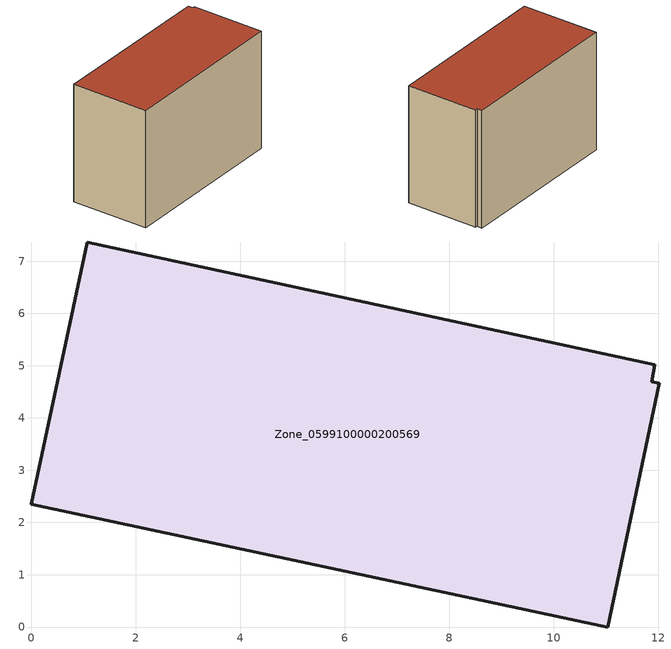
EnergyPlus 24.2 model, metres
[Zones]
Zone_0599100000200569
 floor ground (C_G): 0,2.35 1.08,7.37 11.94,5.01 11.88,4.69 12.02,4.66 11.03,0 z0
 wall outside (C_F): 1.08,7.37 0,2.35 11.03,0 12.02,4.66 11.88,4.69 11.94,5.01 1.08,7.37 z0:7.81
 roof outside (C_R): 0,2.35 11.03,0 12.02,4.66 11.88,4.69 11.94,5.01 1.08,7.37 z7.81
[BUILDING]
Pand.0599100000200569: North Axis=0; Terrain=City; Loads Convergence Tolerance Value=0.04; Temperature Convergence Tolerance Value=0.4; Solar Distribution=FullExterior; Maximum Number of Warmup Days=25; Minimum Number of Warmup Days=1
[Site:Location]
Rotterdam.The.Hague.AP_ZH_NLD Design_Conditions: Latitude=51.96; Longitude=4.45; Time Zone=1; Elevation=-4.5
[SITE:GROUNDTEMPERATURE:BUILDINGSURFACE]
18, 18, 18, 18, 18, 18, 18, 18, 18, 18, 18, 18
[MATERIAL] Thermal Absorptance=0.9; Solar Absorptance=0.7; Visible Absorptance=0.7
Name | Roughness | Thickness | Conductivity | Density | Specific Heat
G.TI.1975-1991 | MediumSmooth | 0.15 | 0.288461 | 540 | 1210
F.TI.1975-1991 | Rough | 0.3 | 0.230769 | 1920 | 840
R.TI.1975-1991 | MediumRough | 0.2 | 0.153846 | 1500 | 1000
[CONSTRUCTION]
C_G: G.TI.1975-1991
C_F: F.TI.1975-1991
C_R: R.TI.1975-1991
[ZONE]
Zone_0599100000200569: Type=1; Multiplier=1; Ceiling Height=Autocalculate; Volume=Autocalculate; Floor Area=autocalculate; Part of Total Floor Area=Yes
[ZONEINFILTRATION:DESIGNFLOWRATE]
Infil_Zone_0599100000200569: Zone or ZoneList or Space or SpaceList=Zone_0599100000200569; Schedule=AlwaysOn; Design Flow Rate Calculation Method=Flow/Area; Flow Rate per Floor Area=0.003; Constant Term Coefficient=1; Temperature Term Coefficient=0; Velocity Term Coefficient=0; Velocity Squared Term Coefficient=0
[HVACTEMPLATE:ZONE:IDEALLOADSAIRSYSTEM]
Zone_0599100000200569: Maximum Heating Supply Air Temperature=50; Minimum Cooling Supply Air Temperature=13; Maximum Heating Supply Air Humidity Ratio=0.0156; Minimum Cooling Supply Air Humidity Ratio=0.0077; Heating Limit=NoLimit; Cooling Limit=NoLimit; Dehumidification Control Type=ConstantSensibleHeatRatio; Cooling Sensible Heat Ratio=0.7; Dehumidification Setpoint=60; Humidification Control Type=None; Humidification Setpoint=30; Outdoor Air Method=None; Outdoor Air Flow Rate per Person=0.00944; Outdoor Air Flow Rate per Zone Floor Area=0; Outdoor Air Flow Rate per Zone=0; Demand Controlled Ventilation Type=None; Outdoor Air Economizer Type=NoEconomizer; Heat Recovery Type=None; Sensible Heat Recovery Effectiveness=0.7; Latent Heat Recovery Effectiveness=0.65
[ZONECONTROL:THERMOSTAT]
ThermostatControl_Zone_0599100000200569: Zone or ZoneList=Zone_0599100000200569; Control Type Schedule=DualSetpointControlType; Control 1=Thermostat_Zone_0599100000200569; Temperature Difference Between Cutout And Setpoint=0
[THERMOSTATSETPOINT:DUALSETPOINT]
Thermostat_Zone_0599100000200569: Heating Setpoint Temperature Schedule=HeatingSetpoint_Zone_0599100000200569; Cooling Setpoint Temperature Schedule=CoolingSetpoint_Zone_0599100000200569
[SCHEDULE:COMPACT]
HeatingSetpoint_Zone_0599100000200569: Through: 12/31, For: AllDays, Until: 24:00, 21
CoolingSetpoint_Zone_0599100000200569: Through: 12/31, For: AllDays, Until: 24:00, 24
DualSetpointControlType: Through: 12/31, For: AllDays, Until: 24:00, 4
AlwaysOn: Through: 12/31, For: AllDays, Until: 24:00, 1
